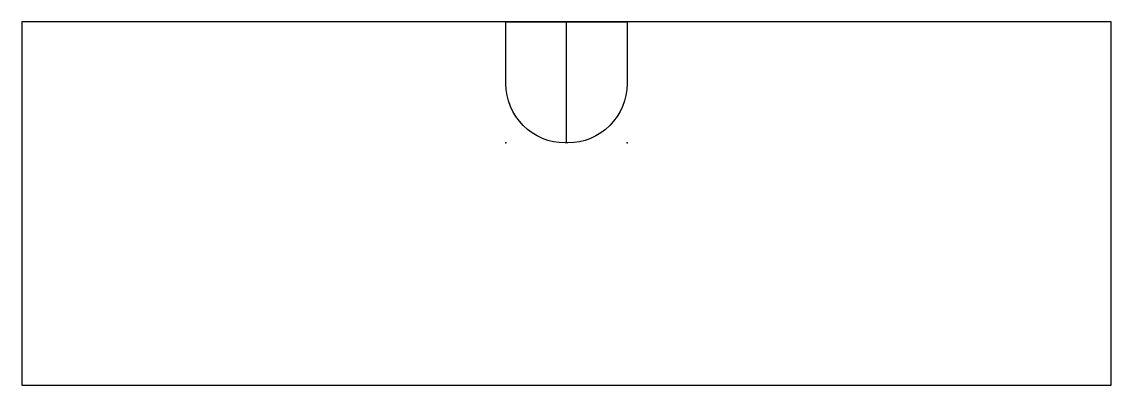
# Model space of a CAD drawing. Header units: millimetres. Extents: x -24 to 3, y -9 to 0.
import ezdxf

# ---------------------------------------------------------------- set-up
doc = ezdxf.new("R2010")
doc.units = ezdxf.units.MM
doc.layers.get('0').update_dxf_attribs({"linetype": 'CONTINUOUS'})

msp = doc.modelspace()

# ---------------------------------------------------------------- linework, layer by layer
msp.add_line((-10.5, -3), (-10.5, 0))
msp.add_lwpolyline([(3, 0), (-24, 0), (-24, -9), (3, -9)], close=True)
msp.add_lwpolyline([(-12, 0), (-9, 0), (-9, -1.535, -0.414214), (-10.465, -3), (-10.535, -3, -0.414214), (-12, -1.535)], format="xyb", close=True)
for p in [(-12, -3), (-9, -3)]:
    msp.add_point(p)

doc.saveas('drawing.dxf')
